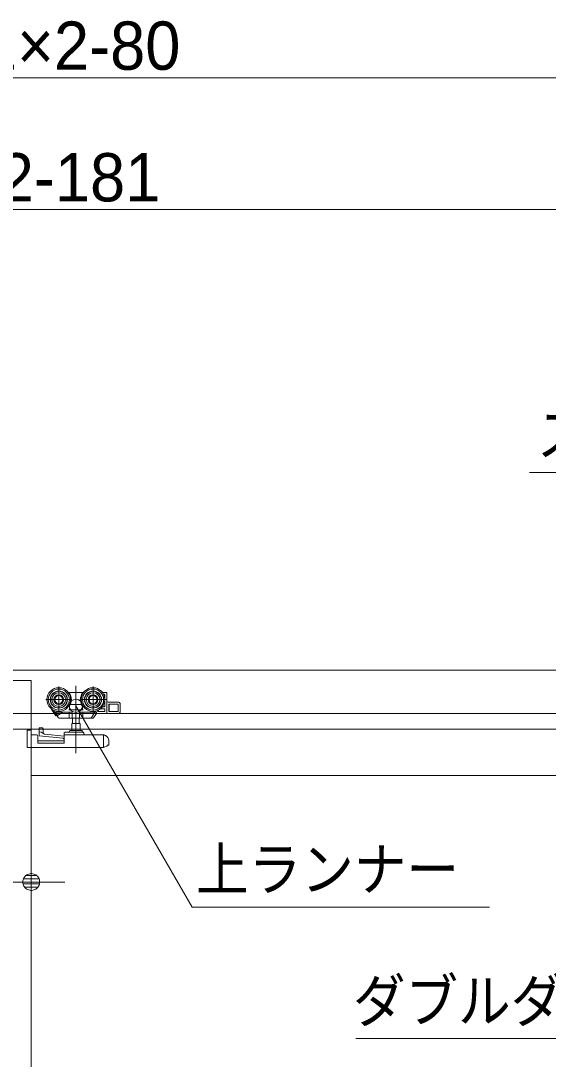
# Model space of a CAD drawing. Units: millimetres, scale not verified. Extents: x -6062 to 6062, y -3045 to 3045.
# Drawn here: x -4446 to -4045, y 54 to 843 of the extents above; entities that cross this region are included whole.
import ezdxf
from ezdxf.enums import TextEntityAlignment as Align

# ---------------------------------------------------------------- set-up
doc = ezdxf.new("R2010")
doc.units = ezdxf.units.MM
doc.header["$LTSCALE"] = 20
for name, color, linetype, lineweight in [('0-0_2寸法-1', 7, 'Continuous', 9), ('0-1_0', 7, 'Continuous', 9), ('0-2_2寸法-2', 7, 'Continuous', 9), ('0-3_2寸法-3', 7, 'Continuous', 9), ('0-4_3一般', 7, 'Continuous', 9)]:
    doc.layers.add(name, color=color, linetype=linetype, lineweight=lineweight)
doc.styles.add('ＭＳ ゴシック', font='')
doc.styles.add('ＭＳ Ｐゴシック', font='')
doc.styles.get('ＭＳ ゴシック').set_extended_font_data('MS Gothic')
doc.styles.get('ＭＳ Ｐゴシック').set_extended_font_data('MS PGothic')

# ---------------------------------------------------------------- blocks, each defined once
blk = doc.blocks.new('_Dot')
at = {"layer": '0-1_0'}
for p, q in [((-10, 0), (-20, 0)), ((9.78, 2), (-9.78, 2)), ((7.99, 6), (-7.99, 6)), ((9.16, -3.98), (-9.16, -3.98)), ((6, -7.98), (-6, -7.98))]:
    blk.add_line(p, q, dxfattribs=at)
for points in [[(10, 0), (9.92, 1.25), (9.69, 2.49), (9.3, 3.68), (8.76, 4.82), (8.09, 5.88), (7.29, 6.85), (6.37, 7.71), (5.36, 8.44), (4.26, 9.05), (3.09, 9.51), (1.87, 9.82), (0.63, 9.98), (-0.63, 9.98), (-1.87, 9.82), (-3.09, 9.51), (-4.26, 9.05), (-5.36, 8.44), (-6.37, 7.71), (-7.29, 6.85), (-8.09, 5.88), (-8.76, 4.82), (-9.3, 3.68), (-9.69, 2.49), (-9.92, 1.25), (-10, 0), (0, 0)], [(-10, 0), (-9.92, -1.25), (-9.69, -2.49), (-9.3, -3.68), (-8.76, -4.82), (-8.09, -5.88), (-7.29, -6.85), (-6.37, -7.71), (-5.36, -8.44), (-4.26, -9.05), (-3.09, -9.51), (-1.87, -9.82), (-0.63, -9.98), (0.63, -9.98), (1.87, -9.82), (3.09, -9.51), (4.26, -9.05), (5.36, -8.44), (6.37, -7.71), (7.29, -6.85), (8.09, -5.88), (8.76, -4.82), (9.3, -3.68), (9.69, -2.49), (9.92, -1.25), (10, 0), (0, 0)]]:
    blk.add_lwpolyline(points, close=True, dxfattribs=at)
blk = doc.blocks.new('グループ-61')
at = {"layer": '0-4_3一般'}
blk.add_line((-78696.5, 7000), (20223.5, 7000), dxfattribs=at)
blk = doc.blocks.new('グループ-62')
at = {"layer": '0-4_3一般'}
for p, q in [((-76990, 7000), (18350, 7000)), ((-77000, 6840), (-53000, 6840)), ((-53000, 6840), (-53000, -40000)), ((-52582, 6750), (-52582, 6354)), ((-52439.5, 6662), (-52422, 6662)), ((-52422, 6654.4), (-52422, 6659.3)), ((-52422, 6634.4), (-52422, 6654.4)), ((-52322, 6758.4), (-52322, 5738.4)), ((-52222, 6662), (-52204.5, 6662)), ((-52222, 6659.3), (-52222, 6654.4)), ((-52222, 6654.4), (-52222, 6634.4)), ((-52062, 6750), (-52062, 6354)), ((-51919.5, 6662), (-51862, 6662)), ((-51900.8, 6632), (-51894, 6632)), ((-51852, 6352), (-51852, 6652)), ((-52384, 6552), (-52780, 6552)), ((-51864, 6552), (-52260, 6552)), ((-51884, 6622), (-51884, 6578.7)), ((-51884, 6525.2), (-51884, 6452)), ((-51672, 6512), (-51832, 6512)), ((-51818.4, 6372), (-51818.4, 6482)), ((-51652, 6492), (-51652, 6362)), ((18350, 6340), (-76990, 6340)), ((-52687.5, 6406.1), (-52691, 6403.9)), ((-52675.5, 6380.1), (-52691, 6403.9)), ((-52625.6, 6303.3), (-52675.5, 6380.1)), ((-52648.8, 6366.5), (-52665.8, 6392.7)), ((-52611.7, 6309.4), (-52648.8, 6366.5)), ((-52394, 6362), (-52640.4, 6362)), ((-52634, 6362), (-52600.8, 6310.9)), ((-52625.6, 6303.3), (-52613, 6311.4)), ((-52522.2, 6362), (-52600.8, 6310.9)), ((-52431.8, 6452.4), (-52432, 6452.5)), ((-52422, 6398), (-52432, 6398)), ((-52425.9, 6362), (-52425.9, 6282)), ((-52422, 6398), (-52422, 6449.5)), ((-52393.5, 6362), (-52394, 6362)), ((-52378.2, 6372), (-52378.2, 6282)), ((-52265.8, 6282), (-52265.8, 6372)), ((-52265.7, 6371.5), (-52265.8, 6372)), ((-52039.3, 6362), (-52250, 6362)), ((-52212, 6398), (-52222, 6398)), ((-52218.1, 6362), (-52218.1, 6282)), ((-52212.2, 6452.4), (-52212, 6452.5)), ((-52033.9, 6362), (-52085.8, 6282)), ((-52011.1, 6342), (-52053.6, 6276.5)), ((-52024.9, 6375.8), (-52027.4, 6372)), ((-52001.1, 6342), (-52023, 6342)), ((-51852, 6342), (-52001.1, 6342)), ((-51882, 6412), (-51948.9, 6412)), ((-51894, 6442), (-51919.5, 6442)), ((-51852, 6352), (-51852, 6342)), ((-51852, 6342), (-51672, 6342)), ((-52593.3, 6281.1), (-52611.7, 6309.4)), ((-52601.2, 6311.1), (-52600.8, 6310.9)), ((-52420, 6272), (-52576.6, 6272)), ((-52420.3, 6272), (-52420, 6272)), ((-52375.7, 6272), (-52420, 6272)), ((-52385, 6190), (-52385, 6080)), ((-52259, 6190), (-52385, 6190)), ((-52375.9, 6272.1), (-52375.7, 6272)), ((-52268.3, 6272), (-52375.7, 6272)), ((-52371.5, 6272), (-52371.5, 6190)), ((-52272.5, 6190), (-52272.5, 6272)), ((-52268.1, 6272.1), (-52268.3, 6272)), ((-52224, 6272), (-52268.3, 6272)), ((-52259, 6080), (-52259, 6190)), ((-52097.8, 6272), (-52224, 6272)), ((-52223.7, 6272), (-52224, 6272)), ((-52097.8, 6272), (-52092.3, 6272)), ((-53320, 6100), (-29320, 6100)), ((-53064, 6074), (-53064, 5860)), ((-53002, 6016), (-53002, 6086)), ((-52922, 6016), (-53002, 6016)), ((-53000, -39740), (-53000, 6100)), ((-52902, 5888), (-52902, 5996)), ((-52878, 6124.4), (-52878, 6124.4)), ((-52838, 6124.7), (-52877.6, 6124.7)), ((-52837.6, 6124.7), (-52838, 6124.7)), ((-52825.4, 6118.6), (-52825.7, 6119.2)), ((-52818, 6092), (-52818, 6040.2)), ((-52502, 6026), (-52502, 6046)), ((-52502, 6026), (-52502, 6006)), ((-52502, 5888), (-52502, 6006)), ((-52492, 6056), (-52375.3, 6056)), ((-52492, 6016), (-51903.8, 6016)), ((-52410, 6080), (-52234, 6080)), ((-52268.7, 6056), (-52375.3, 6056)), ((-52268.7, 6056), (-52212, 6056)), ((-52202, 6046), (-52202, 6026)), ((-51902, 6006.3), (-51902, 6006)), ((-51902, 6006), (-51902, 5826)), ((-51900.3, 6015.3), (-51892.5, 6012.4)), ((-51882.6, 6008.7), (-51892.5, 6012.4)), ((-51882.6, 6008.7), (-51873.9, 6005.4)), ((-52502, 5926), (-52902, 5926)), ((-52502, 5888), (-52902, 5888)), ((-51847.4, 5846.5), (-51882.6, 5833.3)), ((-51847.4, 5860), (-51847.4, 5846.5)), ((-53062, 5826), (-51902, 5826)), ((-51902, 5826), (-51882.6, 5833.3)), ((-53000, 5400), (-29640, 5400))]:
    blk.add_line(p, q, dxfattribs=at)
for points in [[(-52422, 6659.3), (-52422, 6662), (-52222, 6662), (-52222, 6659.3)], [(-52611.7, 6309.4), (-52611.9, 6309.7), (-52612, 6310), (-52612.1, 6310.2), (-52612.2, 6310.5), (-52612.2, 6310.7), (-52612.2, 6311), (-52612.2, 6311.2), (-52612.2, 6311.4), (-52612.1, 6311.5), (-52612, 6311.7), (-52611.8, 6311.8), (-52611.6, 6312), (-52611.4, 6312.1), (-52611.1, 6312.2), (-52610.8, 6312.2), (-52610.5, 6312.3), (-52610.2, 6312.3), (-52609.8, 6312.4), (-52609.4, 6312.4), (-52608.9, 6312.4), (-52608.5, 6312.3), (-52608, 6312.3), (-52607.5, 6312.3), (-52607.1, 6312.2), (-52606.7, 6312.2), (-52606.2, 6312.1), (-52605.8, 6312.1), (-52605.4, 6312), (-52605, 6312), (-52604.6, 6311.9), (-52604.2, 6311.8), (-52603.8, 6311.8), (-52603.4, 6311.7), (-52603, 6311.6), (-52602.6, 6311.5), (-52602.2, 6311.4), (-52601.9, 6311.3), (-52601.5, 6311.2), (-52601.2, 6311.1)], [(-52422, 6449.5), (-52422.3, 6449.6), (-52422.5, 6449.7), (-52422.8, 6449.7), (-52423, 6449.8), (-52423.3, 6449.9), (-52423.5, 6449.9), (-52423.8, 6450), (-52424, 6450.1), (-52424.3, 6450.2), (-52424.5, 6450.2), (-52424.8, 6450.3), (-52425, 6450.4), (-52425.3, 6450.5), (-52425.5, 6450.5), (-52425.8, 6450.6), (-52426, 6450.7), (-52426.3, 6450.8), (-52426.5, 6450.8), (-52426.8, 6450.9), (-52427, 6451), (-52427.3, 6451.1), (-52427.5, 6451.1), (-52427.8, 6451.2), (-52428, 6451.3), (-52428.3, 6451.4), (-52428.5, 6451.4), (-52428.8, 6451.5), (-52429, 6451.6), (-52429.3, 6451.7), (-52429.5, 6451.7), (-52429.8, 6451.8), (-52430, 6451.9), (-52430.3, 6452), (-52430.5, 6452), (-52430.8, 6452.1), (-52431, 6452.2), (-52431.3, 6452.3), (-52431.5, 6452.3), (-52431.8, 6452.4)], [(-52222, 6449.5), (-52222, 6398), (-52422, 6398)], [(-52378.2, 6372), (-52378.3, 6371.5), (-52378.4, 6371), (-52378.5, 6370.5), (-52378.6, 6370.1), (-52378.8, 6369.6), (-52378.9, 6369.2), (-52379.1, 6368.8), (-52379.3, 6368.4), (-52379.6, 6368), (-52379.8, 6367.6), (-52380.1, 6367.2), (-52380.4, 6366.9), (-52380.8, 6366.5), (-52381.1, 6366.2), (-52381.5, 6365.9), (-52381.9, 6365.6), (-52382.4, 6365.3), (-52382.8, 6365), (-52383.3, 6364.8), (-52383.8, 6364.5), (-52384.3, 6364.3), (-52384.8, 6364.1), (-52385.3, 6363.9), (-52385.9, 6363.7), (-52386.4, 6363.5), (-52386.9, 6363.3), (-52387.4, 6363.1), (-52387.9, 6363), (-52388.4, 6362.8), (-52388.9, 6362.7), (-52389.4, 6362.6), (-52389.9, 6362.5), (-52390.4, 6362.4), (-52391, 6362.3), (-52391.5, 6362.2), (-52392, 6362.1), (-52392.5, 6362.1), (-52393, 6362), (-52393.5, 6362)], [(-52250, 6362), (-52250.5, 6362), (-52251, 6362), (-52251.5, 6362.1), (-52252, 6362.1), (-52252.5, 6362.2), (-52253, 6362.3), (-52253.6, 6362.4), (-52254.1, 6362.5), (-52254.6, 6362.6), (-52255.1, 6362.7), (-52255.6, 6362.8), (-52256.1, 6363), (-52256.6, 6363.1), (-52257.1, 6363.3), (-52257.6, 6363.5), (-52258.1, 6363.7), (-52258.7, 6363.9), (-52259.2, 6364.1), (-52259.7, 6364.3), (-52260.2, 6364.5), (-52260.7, 6364.8), (-52261.2, 6365), (-52261.6, 6365.3), (-52262.1, 6365.6), (-52262.5, 6365.9), (-52262.9, 6366.2), (-52263.2, 6366.5), (-52263.6, 6366.9), (-52263.9, 6367.2), (-52264.2, 6367.6), (-52264.4, 6368), (-52264.7, 6368.4), (-52264.9, 6368.8), (-52265.1, 6369.2), (-52265.2, 6369.6), (-52265.4, 6370.1), (-52265.5, 6370.5), (-52265.6, 6371), (-52265.7, 6371.5)], [(-52222, 6449.5), (-52221.7, 6449.6), (-52221.5, 6449.7), (-52221.2, 6449.7), (-52221, 6449.8), (-52220.7, 6449.9), (-52220.5, 6449.9), (-52220.2, 6450), (-52220, 6450.1), (-52219.7, 6450.2), (-52219.5, 6450.2), (-52219.2, 6450.3), (-52219, 6450.4), (-52218.7, 6450.5), (-52218.5, 6450.5), (-52218.2, 6450.6), (-52218, 6450.7), (-52217.7, 6450.8), (-52217.5, 6450.8), (-52217.2, 6450.9), (-52217, 6451), (-52216.7, 6451.1), (-52216.5, 6451.1), (-52216.2, 6451.2), (-52216, 6451.3), (-52215.7, 6451.4), (-52215.5, 6451.4), (-52215.2, 6451.5), (-52215, 6451.6), (-52214.7, 6451.7), (-52214.5, 6451.7), (-52214.2, 6451.8), (-52214, 6451.9), (-52213.7, 6452), (-52213.5, 6452), (-52213.2, 6452.1), (-52213, 6452.2), (-52212.7, 6452.3), (-52212.5, 6452.3), (-52212.2, 6452.4)], [(-52011.1, 6352), (-52011.1, 6362), (-52033.9, 6362), (-52027.4, 6372)], [(-51978.2, 6392.7), (-51991.6, 6372), (-51882, 6372), (-51882, 6412)], [(-52425.9, 6282), (-52425.9, 6281.7), (-52425.9, 6281.3), (-52425.8, 6281), (-52425.8, 6280.7), (-52425.7, 6280.4), (-52425.7, 6280.1), (-52425.6, 6279.8), (-52425.6, 6279.4), (-52425.5, 6279.1), (-52425.4, 6278.8), (-52425.4, 6278.5), (-52425.3, 6278.2), (-52425.2, 6277.9), (-52425.1, 6277.6), (-52425, 6277.3), (-52424.9, 6276.9), (-52424.8, 6276.6), (-52424.7, 6276.3), (-52424.6, 6276), (-52424.4, 6275.7), (-52424.3, 6275.4), (-52424.2, 6275.1), (-52424, 6274.8), (-52423.8, 6274.6), (-52423.7, 6274.3), (-52423.5, 6274.1), (-52423.3, 6273.8), (-52423.1, 6273.6), (-52422.9, 6273.4), (-52422.7, 6273.2), (-52422.5, 6273), (-52422.2, 6272.9), (-52422, 6272.7), (-52421.7, 6272.6), (-52421.5, 6272.4), (-52421.2, 6272.3), (-52420.9, 6272.2), (-52420.6, 6272.1), (-52420.3, 6272)], [(-52378.2, 6282), (-52378.2, 6281.7), (-52378.2, 6281.4), (-52378.2, 6281.2), (-52378.2, 6280.9), (-52378.2, 6280.6), (-52378.2, 6280.3), (-52378.2, 6280.1), (-52378.2, 6279.8), (-52378.2, 6279.5), (-52378.2, 6279.2), (-52378.2, 6278.9), (-52378.2, 6278.7), (-52378.2, 6278.4), (-52378.2, 6278.1), (-52378.1, 6277.8), (-52378.1, 6277.5), (-52378.1, 6277.2), (-52378.1, 6276.9), (-52378.1, 6276.7), (-52378.1, 6276.4), (-52378.1, 6276.1), (-52378.1, 6275.8), (-52378, 6275.5), (-52378, 6275.3), (-52377.9, 6275), (-52377.9, 6274.7), (-52377.8, 6274.5), (-52377.7, 6274.3), (-52377.6, 6274), (-52377.5, 6273.8), (-52377.3, 6273.6), (-52377.2, 6273.4), (-52377, 6273.2), (-52376.9, 6273), (-52376.7, 6272.8), (-52376.5, 6272.6), (-52376.3, 6272.4), (-52376.1, 6272.3), (-52375.9, 6272.1)], [(-52265.8, 6282), (-52265.8, 6281.7), (-52265.8, 6281.4), (-52265.8, 6281.2), (-52265.8, 6280.9), (-52265.8, 6280.6), (-52265.8, 6280.3), (-52265.8, 6280.1), (-52265.8, 6279.8), (-52265.8, 6279.5), (-52265.8, 6279.2), (-52265.8, 6278.9), (-52265.8, 6278.7), (-52265.8, 6278.4), (-52265.8, 6278.1), (-52265.9, 6277.8), (-52265.9, 6277.5), (-52265.9, 6277.2), (-52265.9, 6276.9), (-52265.9, 6276.7), (-52265.9, 6276.4), (-52265.9, 6276.1), (-52265.9, 6275.8), (-52266, 6275.5), (-52266, 6275.3), (-52266.1, 6275), (-52266.1, 6274.7), (-52266.2, 6274.5), (-52266.3, 6274.3), (-52266.4, 6274), (-52266.5, 6273.8), (-52266.7, 6273.6), (-52266.8, 6273.4), (-52267, 6273.2), (-52267.1, 6273), (-52267.3, 6272.8), (-52267.5, 6272.6), (-52267.7, 6272.4), (-52267.9, 6272.3), (-52268.1, 6272.1)], [(-52218.1, 6282), (-52218.1, 6281.7), (-52218.1, 6281.3), (-52218.2, 6281), (-52218.2, 6280.7), (-52218.3, 6280.4), (-52218.3, 6280.1), (-52218.4, 6279.8), (-52218.4, 6279.4), (-52218.5, 6279.1), (-52218.6, 6278.8), (-52218.6, 6278.5), (-52218.7, 6278.2), (-52218.8, 6277.9), (-52218.9, 6277.6), (-52219, 6277.3), (-52219.1, 6276.9), (-52219.2, 6276.6), (-52219.3, 6276.3), (-52219.4, 6276), (-52219.6, 6275.7), (-52219.7, 6275.4), (-52219.8, 6275.1), (-52220, 6274.8), (-52220.2, 6274.6), (-52220.3, 6274.3), (-52220.5, 6274.1), (-52220.7, 6273.8), (-52220.9, 6273.6), (-52221.1, 6273.4), (-52221.3, 6273.2), (-52221.5, 6273), (-52221.8, 6272.9), (-52222, 6272.7), (-52222.3, 6272.6), (-52222.5, 6272.4), (-52222.8, 6272.3), (-52223.1, 6272.2), (-52223.4, 6272.1), (-52223.7, 6272)], [(-52062, 6272), (-52092.3, 6272), (-52085.8, 6282)], [(-53064, 6074), (-53064, 6084), (-53062, 6084)], [(-53062, 5826), (-53062, 6086), (-53002, 6086)], [(-52877.6, 6124.7), (-52877.7, 6124.7), (-52877.7, 6124.7), (-52877.7, 6124.7), (-52877.7, 6124.7), (-52877.7, 6124.7), (-52877.7, 6124.7), (-52877.7, 6124.7), (-52877.7, 6124.7), (-52877.8, 6124.7), (-52877.8, 6124.7), (-52877.8, 6124.7), (-52877.8, 6124.6), (-52877.8, 6124.6), (-52877.8, 6124.6), (-52877.8, 6124.6), (-52877.8, 6124.6), (-52877.8, 6124.6), (-52877.9, 6124.6), (-52877.9, 6124.6), (-52877.9, 6124.6), (-52877.9, 6124.6), (-52877.9, 6124.6), (-52877.9, 6124.6), (-52877.9, 6124.6), (-52877.9, 6124.6), (-52877.9, 6124.5), (-52877.9, 6124.5), (-52877.9, 6124.5), (-52878, 6124.5), (-52878, 6124.5), (-52878, 6124.5), (-52878, 6124.5), (-52878, 6124.5), (-52878, 6124.5), (-52878, 6124.4), (-52878, 6124.4), (-52878, 6124.4), (-52878, 6124.4), (-52878, 6124.4)], [(-52878, 6062.3), (-52878, 6116), (-52878, 6122.8), (-52878, 6124.4)], [(-52519.9, 5963.7), (-52878, 6002), (-52878, 6062.3), (-52848, 6059.1)], [(-52848, 6059.1), (-52798, 6027.6), (-52502, 5996)], [(-52825.8, 6119.2), (-52825.9, 6119.5), (-52826.1, 6119.8), (-52826.3, 6120.1), (-52826.5, 6120.4), (-52826.7, 6120.6), (-52826.9, 6120.9), (-52827.1, 6121.1), (-52827.3, 6121.4), (-52827.6, 6121.6), (-52827.8, 6121.8), (-52828.1, 6122), (-52828.3, 6122.2), (-52828.6, 6122.4), (-52828.9, 6122.6), (-52829.2, 6122.8), (-52829.5, 6122.9), (-52829.9, 6123.1), (-52830.2, 6123.2), (-52830.5, 6123.3), (-52830.9, 6123.4), (-52831.3, 6123.5), (-52831.6, 6123.6), (-52832, 6123.7), (-52832.3, 6123.8), (-52832.7, 6123.9), (-52833, 6124), (-52833.4, 6124.1), (-52833.8, 6124.2), (-52834.1, 6124.2), (-52834.5, 6124.3), (-52834.8, 6124.3), (-52835.2, 6124.4), (-52835.5, 6124.5), (-52835.9, 6124.5), (-52836.2, 6124.5), (-52836.6, 6124.6), (-52836.9, 6124.6), (-52837.3, 6124.6), (-52837.6, 6124.7)], [(-52818.1, 6092.1), (-52818.1, 6092.8), (-52818.2, 6093.5), (-52818.2, 6094.2), (-52818.2, 6094.9), (-52818.3, 6095.6), (-52818.3, 6096.3), (-52818.4, 6097), (-52818.4, 6097.8), (-52818.5, 6098.5), (-52818.6, 6099.2), (-52818.7, 6099.9), (-52818.8, 6100.6), (-52819, 6101.3), (-52819.1, 6102), (-52819.3, 6102.7), (-52819.4, 6103.4), (-52819.6, 6104), (-52819.8, 6104.7), (-52819.9, 6105.4), (-52820.1, 6106.1), (-52820.3, 6106.8), (-52820.6, 6107.5), (-52820.8, 6108.2), (-52821, 6108.9), (-52821.3, 6109.5), (-52821.5, 6110.2), (-52821.7, 6110.9), (-52822, 6111.5), (-52822.3, 6112.2), (-52822.6, 6112.8), (-52822.8, 6113.5), (-52823.1, 6114.1), (-52823.4, 6114.8), (-52823.7, 6115.4), (-52824.1, 6116.1), (-52824.4, 6116.7), (-52824.7, 6117.3), (-52825, 6118), (-52825.4, 6118.6)], [(-51892.5, 6012.4), (-51892.8, 6012.3), (-51893.1, 6012.2), (-51893.4, 6012.1), (-51893.7, 6012), (-51894, 6012), (-51894.3, 6011.8), (-51894.6, 6011.7), (-51894.9, 6011.6), (-51895.2, 6011.5), (-51895.5, 6011.4), (-51895.8, 6011.3), (-51896.1, 6011.2), (-51896.4, 6011.1), (-51896.7, 6011), (-51897, 6010.9), (-51897.3, 6010.7), (-51897.6, 6010.6), (-51897.9, 6010.5), (-51898.2, 6010.4), (-51898.5, 6010.2), (-51898.8, 6010.1), (-51899.1, 6010), (-51899.4, 6009.8), (-51899.6, 6009.7), (-51899.9, 6009.5), (-51900.1, 6009.3), (-51900.4, 6009.2), (-51900.6, 6009), (-51900.8, 6008.8), (-51900.9, 6008.5), (-51901.1, 6008.3), (-51901.3, 6008.1), (-51901.4, 6007.9), (-51901.5, 6007.6), (-51901.6, 6007.4), (-51901.7, 6007.1), (-51901.8, 6006.8), (-51901.9, 6006.6), (-51902, 6006.3)], [(-53064, 5860), (-53063.4, 5853.7), (-53062, 5848.8)], [(-51822, 5930.5), (-51822, 5860), (-51847.4, 5860)]]:
    blk.add_lwpolyline(points, dxfattribs=at)
blk.add_lwpolyline([(-51682, 6372), (-51682, 6482), (-51822, 6482), (-51822, 6372)], close=True, dxfattribs=at)
for centre, radius in [((-52582, 6552), 180), ((-52582, 6552), 160), ((-52582, 6552), 130), ((-52582, 6552), 126), ((-52582, 6552), 104), ((-52062, 6552), 180), ((-52062, 6552), 160), ((-52062, 6552), 130), ((-52062, 6552), 126), ((-52062, 6552), 104), ((-52582, 6552), 74), ((-52582, 6552), 60), ((-52062, 6552), 74), ((-52062, 6552), 60)]:
    blk.add_circle(centre, radius, dxfattribs=at)
for centre, radius, start, end in [((-52582, 6552), 190, 327.3631, 32.6369), ((-52062, 6552), 190, 147.3631, 212.6369), ((-51894, 6622), 10, 0, 90), ((-51862, 6652), 10, 0, 90), ((-51832, 6532), 20, 180, 270), ((-51672, 6492), 20, 0, 90), ((-52640.4, 6372), 10, 213, 270), ((-52039.3, 6372), 10, 270, 327), ((-52001.1, 6352), 10, 180, 270), ((-51904, 6462), 20, 270, 0), ((-51894, 6452), 10, 270, 0), ((-51672, 6362), 20, 270, 0), ((-52576.6, 6292), 20, 213, 270), ((-52097.8, 6282), 10, 270, 327), ((-52062, 6282), 10, 270, 327), ((-52922, 5996), 20, 0, 90), ((-52492, 6046), 10, 90, 180), ((-52492, 6006), 10, 90, 180), ((-52410, 6068), 12, 90, 180), ((-52410, 6068), 12, 180, 270), ((-52234, 6068), 12, 0, 90), ((-52234, 6068), 12, 270, 0), ((-52212, 6046), 10, 0, 90), ((-52192, 6026), 10, 180, 270), ((-51903.8, 6006), 10, 69.44395, 90), ((-51902, 5930.5), 80, 0, 69.44395), ((-52522, 5943.8), 20, 0, 83.89836)]:
    blk.add_arc(centre, radius, start, end, dxfattribs=at)
blk = doc.blocks.new('グループ-63')
at = {"layer": '0-4_3一般'}
for name in ['グループ-61', 'グループ-62']:
    blk.add_blockref(name, (0, 0), dxfattribs=at)

msp = doc.modelspace()

# ---------------------------------------------------------------- linework, layer by layer
at = {"layer": '0-0_2寸法-1'}
for p, q in [((-3330.21, 800), (-5624.79, 800)), ((-3431.21, 700), (-5624.79, 700))]:
    msp.add_line(p, q, dxfattribs=at)
at = {"layer": '0-2_2寸法-2'}
for p, q in [((-4437.5, 209), (-4437.3, 209)), ((-4453.5, 189), (-4437.5, 189)), ((-4424.79, 189), (-4412.08, 189))]:
    msp.add_line(p, q, dxfattribs=at)
at = {"layer": '0-3_2寸法-3'}
for p, q in [((-4398.71, 323.83), (-4408.49, 323.83)), ((-4403.43, 327.83), (-4403.77, 327.83)), ((-4403.43, 327.83), (-4403.77, 327.83)), ((-4399.6, 319.83), (-4407.6, 319.83))]:
    msp.add_line(p, q, dxfattribs=at)
for points in [[(-3307.5, 341.8), (-3442.1, 500), (-4058.88, 500)], [(-4089.44, 170), (-4315.36, 170), (-4403.6, 322.84)], [(-4191.06, 70), (-3592.22, 70), (-3445.98, 323.3)]]:
    msp.add_lwpolyline(points, dxfattribs=at)
msp.add_circle((-4403.6, 322.84), 5.01, dxfattribs=at)
msp.add_circle((-4403.6, 322.84), 5.01, dxfattribs=at)

# ---------------------------------------------------------------- block references
at = {"layer": '0-2_2寸法-2', "xscale": 0.6356201, "yscale": 0.6356201, "rotation": 180}
msp.add_blockref('_Dot', (-4437.5, 189), dxfattribs=at)
at = {"layer": '0-4_3一般', "xscale": 0.05, "yscale": 0.05}
msp.add_blockref('グループ-63', (-1787.5, 0), dxfattribs=at)

# ---------------------------------------------------------------- texts
at = {"layer": '0-0_2寸法-1', "style": 'ＭＳ Ｐゴシック'}
for s, p in [('Z = DW1×2-80', (-4638.99, 795.04)), ('U1 = DW1×2-181', (-4713, 695.04))]:
    msp.add_text(s, height=36.69, dxfattribs=at).set_placement(p, align=Align.BOTTOM_LEFT)
at = {"layer": '0-3_2寸法-3', "style": 'ＭＳ ゴシック', "width": 0.9}
for s, p in [('スライド式ストッパー取付位置', (-4053.44, 502.97)), ('上ランナー', (-4312.33, 172.77)), ('ダブルダンパー付上ラ', (-4193.16, 72.77))]:
    msp.add_text(s, height=32.55, dxfattribs=at).set_placement(p, align=Align.BOTTOM_LEFT)

doc.saveas('drawing.dxf')
